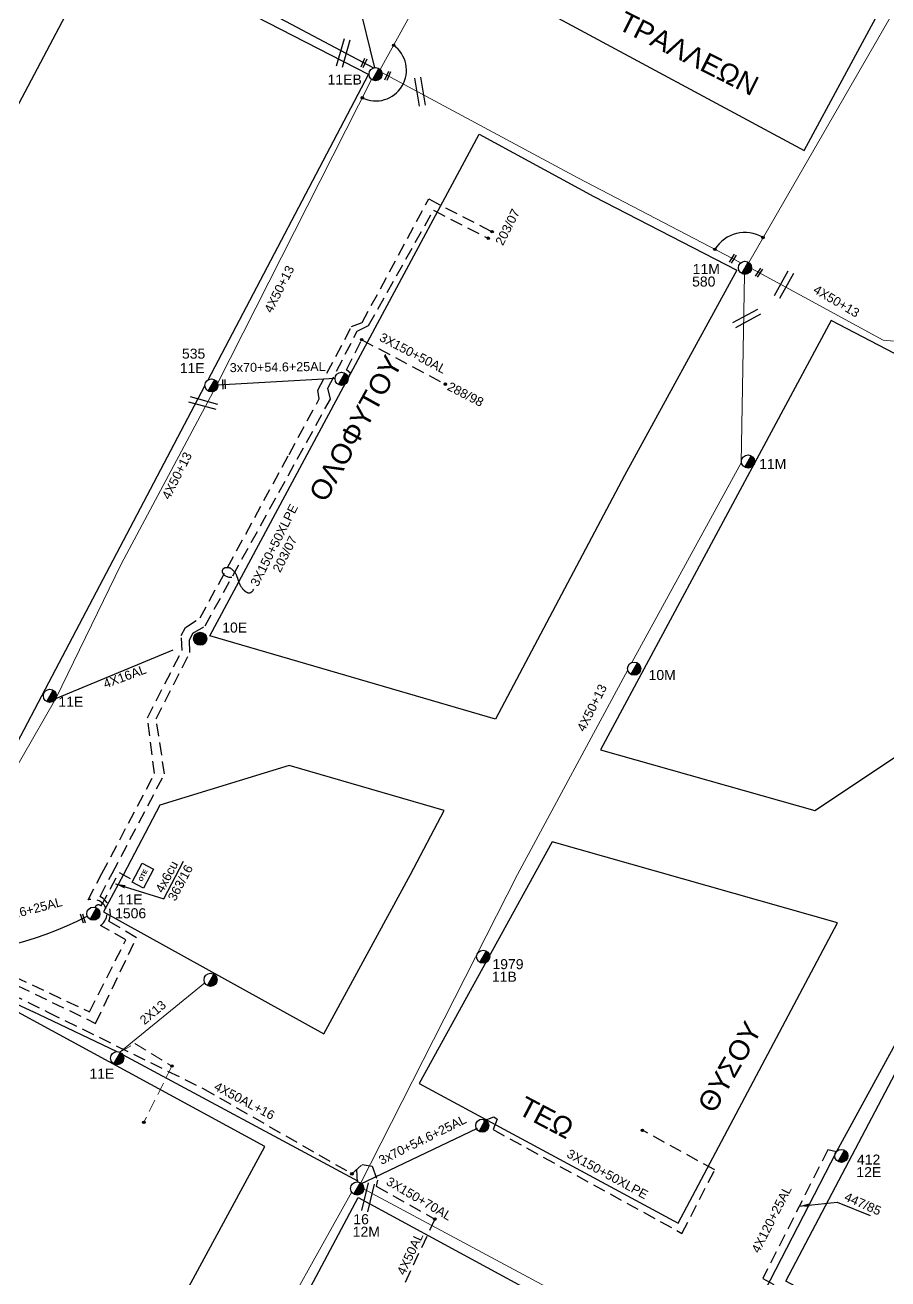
# Model space of a CAD drawing. Header units: millimetres. Extents: x 800 to 1929, y 264 to 786.
# Drawn here: x 1537.3 to 1623.6, y 356.5 to 481.7 of the extents above; entities that cross this region are included whole.
import ezdxf

# ---------------------------------------------------------------- set-up
doc = ezdxf.new("R2010")
doc.units = ezdxf.units.MM
doc.linetypes.add('DASHED', pattern=[19.05, 12.7, -6.35])
for name, color, linetype in [('Pillar OTE', 7, 'Continuous'), ('Γέφυρες Εναέριου Δικτύου', 7, 'Continuous'), ('Γυμνά εναέρια ΧΤ και ΦΟΠ (3Φ)   4x50+16AL', 7, 'Continuous'), ('Επιγραφές - Σχήματα', 7, 'Continuous'), ('Καλώδια ΧΤ   3x150+50AL', 7, 'DASHED'), ('Καλώδια ΧΤ   3x150+50AL XLPE', 7, 'DASHED'), ('Καλώδια ΧΤ   3x150AL+50CU', 7, 'DASHED'), ('Καλώδια ΧΤ   4x6AL', 7, 'DASHED'), ('Μηχανική τομή', 7, 'Continuous'), ('Στύλος Ξύλινος', 7, 'Continuous'), ('Στύλος Ξύλινος @ 1', 7, 'Continuous'), ('Στύλος ΦΜ', 7, 'Continuous'), ('Στύλος ΦΜ @ 1', 7, 'Continuous'), ('Συνδέσεις', 7, 'Continuous'), ('Συνεστραμμένα ΧΤ   3x70+54.6+25 AL', 7, 'SYN_LINE'), ('Συνεστραμμένα ΧΤ   4x120+25 AL', 7, 'SYN_LINE'), ('Τομή', 7, 'Continuous'), ('Υπόβαθρο ΔΕΗ', 7, 'Continuous'), ('Υπόγεια καλώδια Δικτύου ΧΤ και Παρ. ΧΤ - 3X150+70 AL', 7, 'DASHED'), ('Υπόγεια καλώδια Παροχών ΧΤ   4x16AL', 7, 'DASHED'), ('Υπόγεια καλώδια Παροχών ΧΤ   4x50AL', 7, 'DASHED'), ('Υπόγεια καλώδια Παροχών ΧΤ   4x6', 7, 'DASHED')]:
    doc.layers.add(name, color=color, linetype=linetype)
doc.layers.add('Άγνωστα', color=7, linetype='Continuous', lineweight=5)
doc.styles.get("Standard").update_dxf_attribs({"font": 'arial.ttf'})
doc.linetypes.add('SYN_LINE', pattern='A,0.5,-0.0001,["/\\/\\/\\/",Standard,S=0.1,R=0,X=0,Y=-0.05],-0.25', length=0.7501)
doc.dimstyles.new('ISO-25', dxfattribs={"dimtxt": 2.5, "dimasz": 1, "dimexe": 1.25, "dimexo": 0.625, "dimtad": 1, "dimtxsty": 'Standard', "dimcen": 2.5, "dimadec": 0, "dimazin": 0, "dimtfac": 1, "dimtmove": 0, "dimatfit": 3, "dimfxl": 1.25, "dimarcsym": 0})

# ---------------------------------------------------------------- blocks, each defined once
blk = doc.blocks.new('*U37')
at = {"layer": 'Συνδέσεις', "linetype": 'SYN_LINE', "ltscale": 40}
blk.add_hatch(color=256, dxfattribs=at).paths.add_polyline_path([(0.5, -0.01, 1), (-0.5, -0.01, 1)])
at = {"layer": 'Συνδέσεις'}
blk.add_circle((0, -0.01), 0.5, dxfattribs=at)
blk = doc.blocks.new('ΥΠΑΡΧΩΝ ΤΣΙΜΕΝΤΕΝΙΟΣ ΣΤΥΛΟΣ')
at = {"layer": 'Στύλος ΦΜ'}
blk.add_hatch(color=256, dxfattribs=at).paths.add_polyline_path([(-1.29, -2.28, 0.574793), (2.62, 0, 0.268822), (1.3, 2.27)])
blk.add_line((-1.29, -2.28), (1.3, 2.27), dxfattribs=at)
blk.add_circle((0, 0), 2.62, dxfattribs=at)
at = {"layer": 'Στύλος ΦΜ', "flags": 4}
for tag, p in [('ΑΡΙΘΜΟΣ', (-4.68, 8.05)), ('ΤΥΠΟΣ', (-4.91, 3.03))]:
    blk.add_attdef(tag, p, '', height=4, dxfattribs=at)
blk = doc.blocks.new('ΤΟΜΗ')
at = {"layer": 'Τομή', "ltscale": 40}
for p, q in [((-5.68, 0), (5.68, 0)), ((5.68, -2.33), (-5.68, -2.33))]:
    blk.add_line(p, q, dxfattribs=at)
blk = doc.blocks.new('ΥΠΑΡΧΩΝ ΞΥΛΙΝΟΣ ΣΤΥΛΟΣ')
at = {"layer": 'Στύλος Ξύλινος'}
h = blk.add_hatch(color=7, dxfattribs=at)
h.paths.add_polyline_path([(-2.62, 0, 0.270008), (-1.29, -2.28), (1.3, 2.27, 0.576266)])
h.paths.add_polyline_path([(-1.29, -2.28, 0.574793), (2.62, 0, 0.268822), (1.3, 2.27)])
at = {"layer": 'Στύλος Ξύλινος', "color": 7}
blk.add_line((-1.29, -2.28), (1.3, 2.27), dxfattribs=at)
blk.add_circle((0, 0), 2.62, dxfattribs=at)
at = {"layer": 'Στύλος Ξύλινος', "flags": 4}
for tag, p in [('ΑΡΙΘΜΟΣ', (-4.91, 8.6)), ('ΤΥΠΟΣ', (-4.85, 3.39))]:
    blk.add_attdef(tag, p, '', height=4, dxfattribs=at)
blk = doc.blocks.new('ΜΗΧΑΝΙΚΗ ΤΟΜΗ')
at = {"layer": 'Μηχανική τομή', "ltscale": 40}
for p, q in [((-1.89, 0.78), (1.89, 0.78)), ((1.89, 0), (-1.89, 0))]:
    blk.add_line(p, q, dxfattribs=at)
blk = doc.blocks.new('PILLAR ΟΤΕ')
at = {"layer": 'Pillar OTE', "ltscale": 40}
blk.add_lwpolyline([(-3.31, 2.02), (3.39, 2.02), (3.39, -1.99), (-3.31, -1.99)], close=True, dxfattribs=at)
at = {"layer": 'Pillar OTE', "insert": (-1.81, 0.71), "char_height": 1.3575, "width": 109.961, "attachment_point": 1}
blk.add_mtext('{\\fArial|b1|i0|c161|p34;OTE}', dxfattribs=at)

msp = doc.modelspace()

# ---------------------------------------------------------------- linework, layer by layer
at = {"layer": 'Άγνωστα', "color": 2}
for points in [[(1572.817, 477.301), (1582.352, 494.544)], [(1571.954, 476.32), (1565.532, 463.623), (1556.571, 445.955)]]:
    msp.add_lwpolyline(points, dxfattribs=at)
at = {"layer": 'Άγνωστα', "color": 85}
for points in [[(1609.638, 458.032), (1625.008, 484.657)], [(1572.989, 477.001), (1592.55, 466.474), (1608.846, 457.991)]]:
    msp.add_lwpolyline(points, dxfattribs=at)
at = {"layer": 'Άγνωστα', "color": 173}
msp.add_lwpolyline([(1609.919, 457.422), (1623.068, 450.283), (1624.535, 450.123), (1643.58, 439.446)], dxfattribs=at)
at = {"layer": 'Άγνωστα', "color": 1}
for points in [[(1597.946, 418.067), (1608.896, 438.006), (1609.231, 456.839)], [(1570.805, 365.972), (1586.54, 396.904), (1597.553, 417.343)], [(1571.082, 365.545), (1605.927, 346.856)]]:
    msp.add_lwpolyline(points, dxfattribs=at)
at = {"layer": 'Άγνωστα', "color": 27}
for points in [[(1556.136, 445.125), (1546.938, 427.885), (1540.401, 414.469)], [(1540.401, 414.469), (1530.282, 396.904)]]:
    msp.add_lwpolyline(points, dxfattribs=at)
at = {"layer": 'Άγνωστα', "color": 133}
for points in [[(1546.783, 379.154), (1555.278, 386.085)], [(1560.62, 348.422), (1569.994, 365.199)]]:
    msp.add_lwpolyline(points, dxfattribs=at)
at = {"layer": 'Άγνωστα', "color": 133, "linetype": 'DASHED', "ltscale": 0.1}
msp.add_lwpolyline([(1546.799, 379.147), (1548.293, 380.007), (1552.001, 377.767), (1549.198, 372.148)], dxfattribs=at)
at = {"layer": 'Γέφυρες Εναέριου Δικτύου'}
for centre, radius, start, end in [((1572.37, 477.231), 3.067, 243.92468, 54.36511), ((1609.27, 457.491), 3.529, 59.20794, 148.46991)]:
    msp.add_arc(centre, radius, start, end, dxfattribs=at)
at = {"layer": 'Γυμνά εναέρια ΧΤ και ΦΟΠ (3Φ)   4x50+16AL', "color": 30}
msp.add_lwpolyline([(1537.503, 495.812), (1546.888, 490.877), (1572.139, 477.454)], dxfattribs=at)
at = {"layer": 'Γυμνά εναέρια ΧΤ και ΦΟΠ (3Φ)   4x50+16AL', "color": 1, "linetype": 'DASHED', "ltscale": 0.1}
msp.add_lwpolyline([(1492.096, 381.974), (1487.194, 384.445), (1493.655, 396.904), (1498.264, 405.021), (1515.047, 396.904), (1526.45, 391.262), (1527.157, 390.441), (1527.329, 389.194), (1539.604, 383.159), (1555.118, 375.525), (1569.986, 367.009), (1569.986, 367.009)], dxfattribs=at)
at = {"layer": 'Γυμνά εναέρια ΧΤ και ΦΟΠ (3Φ)   4x50+16AL', "color": 133}
for points in [[(1526.251, 388.669), (1538.68, 382.94), (1546.498, 379.206)], [(1547.076, 378.908), (1570.6, 366.269)]]:
    msp.add_lwpolyline(points, dxfattribs=at)
at = {"layer": 'Επιγραφές - Σχήματα'}
msp.add_lwpolyline([(1557.98, 426.548), (1557.894, 426.553), (1557.806, 426.564), (1557.718, 426.58), (1557.632, 426.6), (1557.549, 426.626), (1557.47, 426.656), (1557.396, 426.691), (1557.329, 426.73), (1557.27, 426.772), (1557.219, 426.818), (1557.175, 426.867), (1557.138, 426.917), (1557.108, 426.967), (1557.084, 427.018), (1557.067, 427.067), (1557.055, 427.114), (1557.048, 427.159), (1557.046, 427.201), (1557.049, 427.24), (1557.055, 427.277), (1557.065, 427.311), (1557.077, 427.342), (1557.091, 427.372), (1557.107, 427.398), (1557.124, 427.423), (1557.142, 427.445), (1557.162, 427.465), (1557.184, 427.483), (1557.208, 427.5), (1557.235, 427.514), (1557.265, 427.527), (1557.298, 427.538), (1557.335, 427.547), (1557.374, 427.555), (1557.416, 427.561), (1557.46, 427.565), (1557.504, 427.568), (1557.55, 427.568), (1557.595, 427.566), (1557.64, 427.562), (1557.683, 427.556), (1557.726, 427.547), (1557.768, 427.534), (1557.81, 427.517), (1557.853, 427.496), (1557.896, 427.47), (1557.941, 427.439), (1557.987, 427.401), (1558.035, 427.357), (1558.084, 427.308), (1558.133, 427.254), (1558.182, 427.197), (1558.229, 427.139), (1558.273, 427.081), (1558.314, 427.023), (1558.35, 426.967), (1558.381, 426.914), (1558.408, 426.865), (1558.431, 426.817), (1558.45, 426.772), (1558.467, 426.728), (1558.483, 426.685), (1558.497, 426.643), (1558.511, 426.601), (1558.526, 426.559), (1558.541, 426.517), (1558.556, 426.474), (1558.572, 426.432), (1558.587, 426.39), (1558.602, 426.347), (1558.617, 426.305), (1558.632, 426.263), (1558.646, 426.221), (1558.66, 426.179), (1558.674, 426.137), (1558.689, 426.095), (1558.704, 426.051), (1558.721, 426.007), (1558.74, 425.962), (1558.76, 425.916), (1558.783, 425.868), (1558.807, 425.82), (1558.834, 425.771), (1558.861, 425.722), (1558.89, 425.673), (1558.919, 425.627), (1558.949, 425.582), (1558.979, 425.539), (1559.008, 425.5), (1559.038, 425.463), (1559.067, 425.429), (1559.096, 425.397), (1559.125, 425.367), (1559.154, 425.339), (1559.182, 425.312), (1559.211, 425.286), (1559.24, 425.26), (1559.268, 425.236), (1559.297, 425.212), (1559.326, 425.19), (1559.356, 425.168), (1559.385, 425.147), (1559.416, 425.127), (1559.446, 425.108), (1559.477, 425.09), (1559.509, 425.074), (1559.543, 425.06), (1559.578, 425.048), (1559.615, 425.039), (1559.655, 425.033), (1559.699, 425.032), (1559.745, 425.034), (1559.796, 425.042), (1559.849, 425.057), (1559.905, 425.081), (1559.961, 425.116), (1560.018, 425.164), (1560.074, 425.227), (1560.127, 425.308), (1560.178, 425.408)], dxfattribs=at)
at = {"layer": 'Επιγραφές - Σχήματα', "color": 1}
msp.add_lwpolyline([(1570.451, 367.461), (1570.508, 366.135)], dxfattribs=at)
at = {"layer": 'Καλώδια ΧΤ   3x150+50AL', "color": 2, "ltscale": 0.1}
msp.add_lwpolyline([(1569.599, 446.534), (1569.627, 446.532), (1569.841, 446.97), (1569.435, 447.311), (1570.966, 450.316), (1579.322, 445.866)], dxfattribs=at)
at = {"layer": 'Καλώδια ΧΤ   3x150+50AL', "color": 233, "ltscale": 0.1, "true_color": 0xd2798f}
msp.add_lwpolyline([(1490.223, 379.74), (1489.32, 379.974), (1481.445, 384.154), (1488.588, 396.904), (1494.88, 408.415), (1518.433, 396.904), (1529.631, 391.418), (1526.153, 384.913), (1533.399, 381.206), (1536.301, 386.685), (1543.762, 383.181), (1547.398, 390.36), (1544.876, 391.813, 0.8713738), (1543.62, 394.356), (1545.006, 396.985), (1550.272, 406.975), (1549.548, 412.563), (1553.016, 419.278)], format="xyb", dxfattribs=at)
at = {"layer": 'Καλώδια ΧΤ   3x150+50AL XLPE', "color": 233, "ltscale": 0.1, "true_color": 0xd2798f}
msp.add_lwpolyline([(1553.016, 419.278), (1552.941, 420.775), (1553.355, 421.582), (1554.819, 422.534), (1563.707, 438.863), (1566.712, 444.394), (1566.591, 445.279), (1569.957, 451.628), (1571.025, 452.05), (1577.659, 464.372), (1583.994, 461.105)], dxfattribs=at)
at = {"layer": 'Καλώδια ΧΤ   3x150+50AL XLPE', "color": 233, "linetype": 'DASHED', "ltscale": 0.1, "true_color": 0xd2798f}
msp.add_lwpolyline([(1536.604, 385.789), (1544.377, 382.031), (1548.461, 390.589), (1545.696, 392.227, 0.3874395), (1544.814, 394.7), (1546.034, 397.015), (1551.266, 406.938), (1550.421, 412.444), (1553.8, 419.086), (1553.768, 420.317), (1554.091, 420.988), (1555.313, 421.724), (1567.837, 444.374), (1567.586, 445.465), (1570.511, 451.167), (1571.657, 451.721), (1578.132, 463.237), (1583.611, 460.441)], format="xyb", dxfattribs=at)
at = {"layer": 'Καλώδια ΧΤ   3x150+50AL XLPE', "linetype": 'Continuous', "ltscale": 10}
msp.add_lwpolyline([(1551.2, 394.471), (1553.172, 398.243)], dxfattribs=at)
at = {"layer": 'Καλώδια ΧΤ   3x150+50AL XLPE', "color": 1, "linetype": 'DASHED', "ltscale": 0.1}
msp.add_lwpolyline([(1583.138, 372.293), (1584.178, 372.694), (1584.52, 372.457), (1584.104, 371.417), (1602.973, 361.05), (1606.245, 367.398), (1599.016, 371.351)], dxfattribs=at)
at = {"layer": 'Καλώδια ΧΤ   3x150AL+50CU', "color": 27, "ltscale": 0.1}
msp.add_lwpolyline([(1618.416, 369.21), (1617.547, 369.412), (1611.044, 356.554), (1628.093, 347.493), (1628.707, 346.293), (1629.679, 345.353), (1631.091, 345.259), (1631.531, 345.792)], dxfattribs=at)
at = {"layer": 'Καλώδια ΧΤ   4x6AL', "color": 30, "linetype": 'Continuous', "ltscale": 0.1}
msp.add_lwpolyline([(1572.262, 477.484), (1568.876, 491.359)], dxfattribs=at)
at = {"layer": 'Συνεστραμμένα ΧΤ   3x70+54.6+25 AL', "color": 2, "linetype": 'SYN_LINE', "ltscale": 10}
msp.add_lwpolyline([(1556.599, 445.824), (1568.307, 446.484), (1568.307, 446.484)], dxfattribs=at)
at = {"layer": 'Συνεστραμμένα ΧΤ   3x70+54.6+25 AL', "color": 1, "ltscale": 10}
msp.add_lwpolyline([(1570.805, 365.972), (1582.552, 371.575)], dxfattribs=at)
at = {"layer": 'Συνεστραμμένα ΧΤ   3x70+54.6+25 AL', "color": 27, "linetype": 'SYN_LINE', "ltscale": 20}
msp.add_arc((1526.75, 425.718), 37.005, 269.20175, 296.98854, dxfattribs=at)
at = {"layer": 'Συνεστραμμένα ΧΤ   4x120+25 AL', "color": 27, "linetype": 'SYN_LINE', "ltscale": 10}
msp.add_lwpolyline([(1606.854, 346.793), (1618.416, 369.21), (1629.237, 389.002), (1630.048, 396.904), (1632.14, 415.368)], dxfattribs=at)
at = {"layer": 'Υπόβαθρο ΔΕΗ'}
for points in [[(1639.805, 555.829), (1630.556, 560.825), (1611.749, 525.424), (1601.841, 506.627), (1589.303, 483.125), (1615.182, 469.225), (1623.261, 484.135), (1633.929, 502.767), (1646.383, 525.424), (1658.003, 545.999), (1640.23, 555.6)], [(1555.611, 446.312), (1571.657, 476.792), (1545.376, 490.321), (1504.421, 412.908), (1530.851, 399.279), (1539.367, 415.455)], [(1539.367, 415.455), (1555.296, 445.712)], [(1576.714, 376.029), (1602.587, 362.069), (1618.5, 392.066), (1590.005, 400.156), (1576.714, 376.029)], [(1659.935, 331.349), (1613.347, 356.291), (1630.247, 388.342), (1675.935, 361.627), (1659.935, 331.349)], [(1519.168, 292.107), (1561.274, 369.732), (1536.224, 383.351), (1494.301, 304.741), (1519.168, 292.107)], [(1530.533, 289.354), (1570.628, 364.626), (1596.399, 350.649), (1560.69, 289.325)]]:
    msp.add_lwpolyline(points, dxfattribs=at)
for points in [[(1582.692, 470.859), (1594.152, 464.632), (1608.447, 457.258), (1597.212, 436.738), (1584.323, 412.423), (1555.801, 420.735), (1572.54, 451.934)], [(1643.067, 439.106), (1617.885, 452.248), (1594.843, 409.353), (1616.234, 403.3), (1628.795, 411.661)], [(1575.83, 396.904), (1579.192, 403.293), (1563.704, 407.785), (1550.786, 403.825), (1547.168, 396.904), (1545.166, 393.165), (1567.176, 380.997)]]:
    msp.add_lwpolyline(points, close=True, dxfattribs=at)
at = {"layer": 'Υπόγεια καλώδια Δικτύου ΧΤ και Παρ. ΧΤ - 3X150+70 AL', "color": 1, "ltscale": 0.1}
msp.add_lwpolyline([(1569.986, 367.009), (1571.007, 367.928), (1572.028, 367.777), (1572.539, 366.362), (1572.423, 365.771), (1578.279, 362.482)], dxfattribs=at)
at = {"layer": 'Υπόγεια καλώδια Παροχών ΧΤ   4x16AL', "color": 27}
msp.add_lwpolyline([(1540.401, 414.469), (1554.831, 420.448)], dxfattribs=at)
at = {"layer": 'Υπόγεια καλώδια Παροχών ΧΤ   4x50AL', "color": 1, "ltscale": 0.1}
msp.add_lwpolyline([(1578.279, 362.482), (1575.219, 355.975)], dxfattribs=at)
at = {"layer": 'Υπόγεια καλώδια Παροχών ΧΤ   4x6', "color": 27, "linetype": 'DASHED', "ltscale": 0.1}
msp.add_lwpolyline([(1544.304, 393.623, -0.5028704), (1544.925, 393.764), (1546.718, 397.112), (1548.185, 396.327)], format="xyb", dxfattribs=at)

# ---------------------------------------------------------------- block references
at = {"layer": 'Pillar OTE', "xscale": 0.3228392785890206, "yscale": 0.3228392785890206, "zscale": 0.3228392785890206, "rotation": 62.3997460401423}
msp.add_blockref('PILLAR ΟΤΕ', (1549.096, 396.768), dxfattribs=at)
at = {"layer": 'Μηχανική τομή'}
for p, xscale, yscale, zscale, rotation in [((1571.275, 477.913), 0.250000000000081, 0.250000000000081, 0.250000000000081, 66.33994014546813), ((1573.661, 476.639), 0.250000000000081, 0.250000000000081, 0.250000000000081, 66.33994014546813), ((1608.136, 458.361), 0.2499999999999908, 0.2499999999999908, 0.2499999999999908, 57.28919576532116), ((1610.754, 456.966), 0.2500000000001203, 0.2500000000001203, 0.2500000000001203, 57.50129081829484), ((1557.309, 445.867), 0.2500000000001038, 0.2500000000001038, 0.2500000000001038, 91.55037441809442), ((1543.009, 392.477), 0.2499999999999062, 0.2499999999999062, 0.2499999999999062, 287.1303019945494)]:
    msp.add_blockref('ΜΗΧΑΝΙΚΗ ΤΟΜΗ', p, dxfattribs=dict(at, xscale=xscale, yscale=yscale, zscale=zscale, rotation=rotation))
at = {"layer": 'Στύλος Ξύλινος @ 1', "ltscale": 40}
ref = msp.add_blockref('ΥΠΑΡΧΩΝ ΞΥΛΙΝΟΣ ΣΤΥΛΟΣ', (1554.829, 420.449), dxfattribs=dict(at, xscale=0.25, yscale=0.25, zscale=0.25))
ref.add_attrib('ΤΥΠΟΣ', '10E', (1557.026, 421.064), dxfattribs={"layer": 'Στύλος Ξύλινος', "height": 1, "flags": 4})
at = {"layer": 'Στύλος ΦΜ @ 1', "ltscale": 40}
ref = msp.add_blockref('ΥΠΑΡΧΩΝ ΤΣΙΜΕΝΤΕΝΙΟΣ ΣΤΥΛΟΣ', (1572.356, 476.836), dxfattribs=dict(at, xscale=0.25, yscale=0.25, zscale=0.25))
ref.add_attrib('ΤΥΠΟΣ', '11EB', (1567.557, 475.798), dxfattribs={"layer": 'Στύλος ΦΜ', "height": 1, "flags": 4})
ref = msp.add_blockref('ΥΠΑΡΧΩΝ ΤΣΙΜΕΝΤΕΝΙΟΣ ΣΤΥΛΟΣ', (1609.268, 457.492), dxfattribs=dict(at, xscale=0.25, yscale=0.25, zscale=0.25))
ref.add_attrib('ΤΥΠΟΣ', '580', (1603.983, 455.623), dxfattribs={"layer": 'Στύλος ΦΜ', "height": 1, "flags": 4})
ref.add_attrib('ΑΡΙΘΜΟΣ', '11M', (1604.043, 456.88), dxfattribs={"layer": 'Στύλος ΦΜ', "height": 1, "flags": 4})
ref = msp.add_blockref('ΥΠΑΡΧΩΝ ΤΣΙΜΕΝΤΕΝΙΟΣ ΣΤΥΛΟΣ', (1555.949, 445.752), dxfattribs=dict(at, xscale=0.25, yscale=0.25, zscale=0.25))
ref.add_attrib('ΤΥΠΟΣ', '11E', (1552.788, 446.981), dxfattribs={"layer": 'Στύλος ΦΜ', "height": 1, "flags": 4})
ref.add_attrib('ΑΡΙΘΜΟΣ', '535', (1553.005, 448.421), dxfattribs={"layer": 'Στύλος ΦΜ', "height": 1, "flags": 4})
at = {"layer": 'Στύλος ΦΜ @ 1', "ltscale": 40, "xscale": 0.25, "yscale": 0.25, "zscale": 0.25}
for p in [(1568.957, 446.408), (1555.863, 386.378), (1583.016, 371.815)]:
    msp.add_blockref('ΥΠΑΡΧΩΝ ΤΣΙΜΕΝΤΕΝΙΟΣ ΣΤΥΛΟΣ', p, dxfattribs=at)
at = {"layer": 'Στύλος ΦΜ @ 1', "ltscale": 40}
ref = msp.add_blockref('ΥΠΑΡΧΩΝ ΤΣΙΜΕΝΤΕΝΙΟΣ ΣΤΥΛΟΣ', (1609.572, 438.146), dxfattribs=dict(at, xscale=0.25, yscale=0.25, zscale=0.25))
ref.add_attrib('ΤΥΠΟΣ', '11M', (1610.683, 437.406), dxfattribs={"layer": 'Στύλος ΦΜ', "height": 1, "flags": 4})
ref = msp.add_blockref('ΥΠΑΡΧΩΝ ΤΣΙΜΕΝΤΕΝΙΟΣ ΣΤΥΛΟΣ', (1598.196, 417.462), dxfattribs=dict(at, xscale=0.25, yscale=0.25, zscale=0.25))
ref.add_attrib('ΤΥΠΟΣ', '10M', (1599.636, 416.325), dxfattribs={"layer": 'Στύλος ΦΜ', "height": 1, "flags": 4})
ref = msp.add_blockref('ΥΠΑΡΧΩΝ ΤΣΙΜΕΝΤΕΝΙΟΣ ΣΤΥΛΟΣ', (1539.808, 414.745), dxfattribs=dict(at, xscale=0.25, yscale=0.25, zscale=0.25))
ref.add_attrib('ΤΥΠΟΣ', '11E', (1540.657, 413.653), dxfattribs={"layer": 'Στύλος ΦΜ', "height": 1, "flags": 4})
ref = msp.add_blockref('ΥΠΑΡΧΩΝ ΤΣΙΜΕΝΤΕΝΙΟΣ ΣΤΥΛΟΣ', (1544.151, 392.987), dxfattribs=dict(at, xscale=0.25, yscale=0.25, zscale=0.25))
ref.add_attrib('ΤΥΠΟΣ', '11Ε', (1546.579, 393.904), dxfattribs={"layer": 'Στύλος ΦΜ', "height": 1, "flags": 4})
ref.add_attrib('ΑΡΙΘΜΟΣ', '1506', (1546.321, 392.526), dxfattribs={"layer": 'Στύλος ΦΜ', "height": 1, "flags": 4})
ref = msp.add_blockref('ΥΠΑΡΧΩΝ ΤΣΙΜΕΝΤΕΝΙΟΣ ΣΤΥΛΟΣ', (1583.109, 388.682), dxfattribs=dict(at, xscale=0.25, yscale=0.25, zscale=0.25))
ref.add_attrib('ΤΥΠΟΣ', '11B', (1583.972, 386.189), dxfattribs={"layer": 'Στύλος ΦΜ', "height": 1, "flags": 4})
ref.add_attrib('ΑΡΙΘΜΟΣ', '1979', (1584.031, 387.446), dxfattribs={"layer": 'Στύλος ΦΜ', "height": 1, "flags": 4})
ref = msp.add_blockref('ΥΠΑΡΧΩΝ ΤΣΙΜΕΝΤΕΝΙΟΣ ΣΤΥΛΟΣ', (1546.527, 378.552), dxfattribs=dict(at, xscale=0.25, yscale=0.25, zscale=0.25))
ref.add_attrib('ΤΥΠΟΣ', '11E', (1543.757, 376.508), dxfattribs={"layer": 'Στύλος ΦΜ', "height": 1, "flags": 4})
ref = msp.add_blockref('ΥΠΑΡΧΩΝ ΤΣΙΜΕΝΤΕΝΙΟΣ ΣΤΥΛΟΣ', (1618.9, 368.791), dxfattribs=dict(at, xscale=0.25, yscale=0.25, zscale=0.25))
ref.add_attrib('ΤΥΠΟΣ', '12E', (1620.402, 366.67), dxfattribs={"layer": 'Στύλος ΦΜ', "height": 1, "flags": 4})
ref.add_attrib('ΑΡΙΘΜΟΣ', '412', (1620.461, 367.927), dxfattribs={"layer": 'Στύλος ΦΜ', "height": 1, "flags": 4})
ref = msp.add_blockref('ΥΠΑΡΧΩΝ ΤΣΙΜΕΝΤΕΝΙΟΣ ΣΤΥΛΟΣ', (1570.512, 365.54), dxfattribs=dict(at, xscale=0.25, yscale=0.25, zscale=0.25))
ref.add_attrib('ΤΥΠΟΣ', '12M', (1570.07, 360.715), dxfattribs={"layer": 'Στύλος ΦΜ', "height": 1, "flags": 4})
ref.add_attrib('ΑΡΙΘΜΟΣ', '16', (1570.129, 361.971), dxfattribs={"layer": 'Στύλος ΦΜ', "height": 1, "flags": 4})
at = {"layer": 'Συνδέσεις', "xscale": 0.25, "yscale": 0.25, "zscale": 0.25}
for p in [(1574.157, 479.726), (1571.022, 474.478), (1583.997, 461.116), (1583.614, 460.452), (1611.077, 460.526), (1606.262, 459.34), (1570.969, 450.328), (1579.325, 445.878), (1552.001, 377.767), (1549.198, 372.148), (1599.016, 371.351), (1569.986, 367.009), (1578.279, 362.482)]:
    msp.add_blockref('*U37', p, dxfattribs=at)
at = {"layer": 'Τομή'}
for p, xscale, yscale, zscale, rotation in [((1568.846, 479.025), 0.2499999999999325, 0.2499999999999325, 0.2499999999999325, 74.13528423108585), ((1577.084, 475.128), 0.2500000000000571, 0.2500000000000571, 0.2500000000000571, 279.6877998006316), ((1612.911, 455.961), 0.2500000000000285, 0.2500000000000285, 0.2500000000000285, 61.02094025714097), ((1609.304, 452.7), 0.2500000000000114, 0.2500000000000114, 0.2500000000000114, 28.22334458859429), ((1555.201, 444.261), 0.2500000000000006, 0.2500000000000006, 0.2500000000000006, 344.9343041193531), ((1571.875, 364.587), 0.2500000000000179, 0.2500000000000179, 0.2500000000000179, 256.8237736603813)]:
    msp.add_blockref('ΤΟΜΗ', p, dxfattribs=dict(at, xscale=xscale, yscale=yscale, zscale=zscale, rotation=rotation))

# ---------------------------------------------------------------- texts
at = {"layer": 'Άγνωστα', "color": 7, "char_height": 0.9, "width": 84.18588, "attachment_point": 1}
for s, insert, rotation in [('4X50+13', (1561.176, 453.311), 63.23046), ('4X50+13', (1616.46, 455.836), 329.52962), ('4X50+13', (1550.95, 434.677), 63.23046), ('4X50+13', (1592.42, 411.488), 63.23046), ('2X13', (1548.676, 382.528), 39.9345)]:
    msp.add_mtext(s, dxfattribs=dict(at, insert=insert, rotation=rotation))
at = {"layer": 'Γυμνά εναέρια ΧΤ και ΦΟΠ (3Φ)   4x50+16AL', "color": 7, "insert": (1556.538, 376.237), "char_height": 0.9, "width": 84.18588, "attachment_point": 1, "rotation": 332.24136}
msp.add_mtext('4X50AL+16', dxfattribs=at)
at = {"layer": 'Επιγραφές - Σχήματα', "char_height": 2, "width": 19.81161, "attachment_point": 1}
for s, insert, rotation in [('ΤΡΑΛΛΕΩΝ', (1597.329, 483.193), 333.33841), ('ΟΛΟΦΥΤΟΥ', (1565.602, 434.921), 61.11742), ('ΘΥΣΟΥ', (1604.431, 373.916), 60.24498), ('ΤΕΩ', (1587.37, 374.818), 332.29146)]:
    msp.add_mtext(s, dxfattribs=dict(at, insert=insert, rotation=rotation))
at = {"layer": 'Επιγραφές - Σχήματα', "color": 7, "char_height": 0.9, "width": 84.18588, "attachment_point": 1}
for s, insert, rotation in [('203/07', (1584.269, 460.051), 63.23046), ('288/98', (1579.84, 446.144), 332.81484), ('203/07', (1562.017, 427.382), 63.23046), ('447/85', (1619.475, 365.204), 336.11815)]:
    msp.add_mtext(s, dxfattribs=dict(at, insert=insert, rotation=rotation))
at = {"layer": 'Καλώδια ΧΤ   3x150+50AL', "color": 7, "insert": (1573.06, 451.058), "char_height": 0.9, "width": 84.18588, "attachment_point": 1, "rotation": 332.46172}
msp.add_mtext('3X150+50AL', dxfattribs=at)
at = {"layer": 'Καλώδια ΧΤ   3x150+50AL XLPE', "color": 7, "char_height": 0.9, "width": 84.18588, "attachment_point": 1}
for insert, rotation in [((1559.788, 425.989), 63.23046), ((1591.799, 369.517), 331.44753)]:
    msp.add_mtext('3X150+50XLPE', dxfattribs=dict(at, insert=insert, rotation=rotation))
at = {"layer": 'Συνεστραμμένα ΧΤ   3x70+54.6+25 AL', "color": 7, "char_height": 0.9, "width": 84.18588, "attachment_point": 1}
for insert, rotation in [((1557.773, 447.974), 0.76829), ((1531.625, 392.227), 14.61198), ((1572.541, 368.691), 26.29984)]:
    msp.add_mtext('3x70+54.6+25AL', dxfattribs=dict(at, insert=insert, rotation=rotation))
at = {"layer": 'Συνεστραμμένα ΧΤ   3x70+54.6+25 AL', "color": 7, "char_height": 0.9, "attachment_point": 1, "rotation": 62}
for s, insert in [('4x6cu', (1550.302, 395.412)), ('363/16', (1551.544, 394.589))]:
    msp.add_mtext_dynamic_manual_height_columns(s, width=1.8, gutter_width=12.5, heights=[0.118], dxfattribs=dict(at, insert=insert))
at = {"layer": 'Συνεστραμμένα ΧΤ   4x120+25 AL', "color": 7, "insert": (1609.863, 359.415), "char_height": 0.9, "width": 84.18588, "attachment_point": 1, "rotation": 63.06949}
msp.add_mtext('4X120+25AL', dxfattribs=at)
at = {"layer": 'Υπόγεια καλώδια Δικτύου ΧΤ και Παρ. ΧΤ - 3X150+70 AL', "color": 7, "insert": (1573.781, 366.755), "char_height": 0.9, "width": 84.18588, "attachment_point": 1, "rotation": 329.74184}
msp.add_mtext('3X150+70AL', dxfattribs=at)
at = {"layer": 'Υπόγεια καλώδια Παροχών ΧΤ   4x16AL', "color": 7, "insert": (1545.032, 416.322), "char_height": 0.9, "width": 84.18588, "attachment_point": 1, "rotation": 20.29014}
msp.add_mtext('4X16AL', dxfattribs=at)
at = {"layer": 'Υπόγεια καλώδια Παροχών ΧΤ   4x50AL', "color": 7, "insert": (1574.437, 357.184), "char_height": 0.9, "width": 84.18588, "attachment_point": 1, "rotation": 64.82563}
msp.add_mtext('4X50AL', dxfattribs=at)

# ---------------------------------------------------------------- leaders
at = {"layer": 'Επιγραφές - Σχήματα', "ltscale": 40}
msp.add_leader([(1546.352, 395.969), (1551.2, 394.471)], dimstyle='ISO-25', override={"dimasz": 1, "dimtad": 0}, dxfattribs=at)
at = {"layer": 'Επιγραφές - Σχήματα'}
msp.add_leader([(1614.68, 363.767), (1618.484, 364.182), (1621.784, 362.831)], dimstyle='ISO-25', override={"dimasz": 1, "dimgap": 0.625, "dimtad": 0}, dxfattribs=at)

doc.saveas('drawing.dxf')
